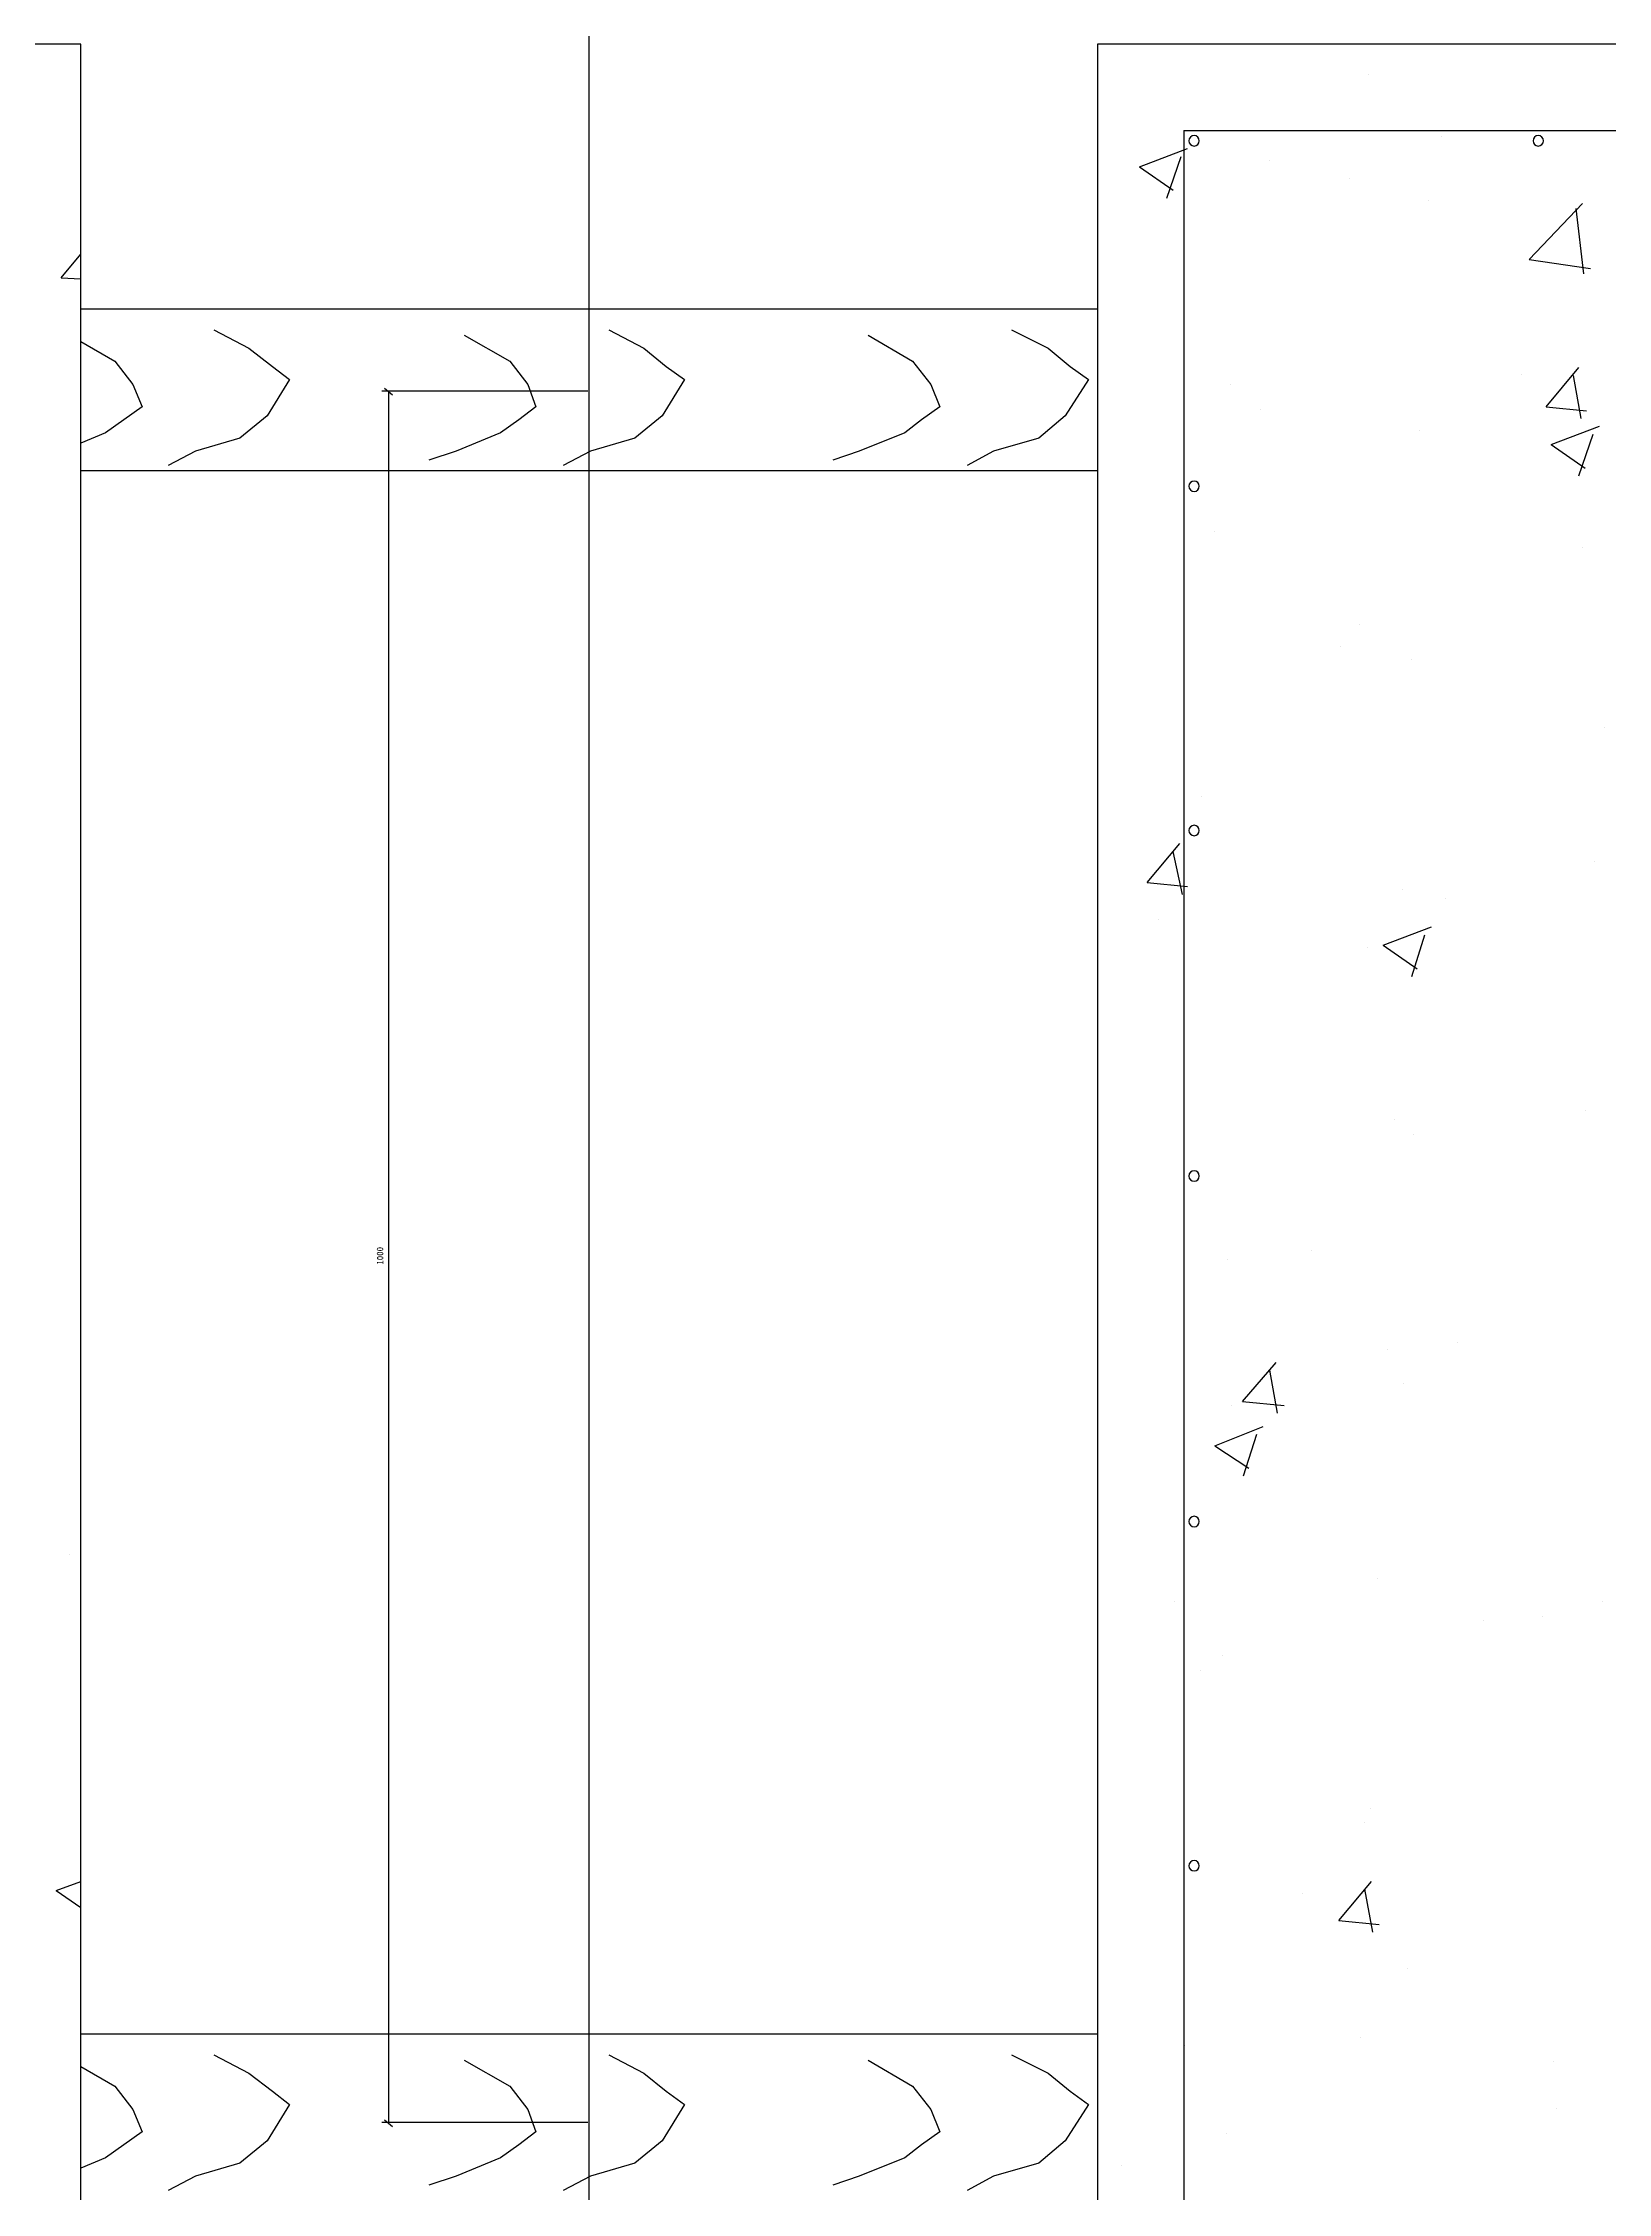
# Model space of a CAD drawing. Header units: metres. Extents: x 0 to 285, y 0 to 202.
# Drawn here: x 97.78 to 109.78, y 165.9 to 182.39 of the extents above; entities that cross this region are included whole.
import ezdxf

# ---------------------------------------------------------------- set-up
doc = ezdxf.new("R2010")
doc.units = ezdxf.units.M
for name, color, linetype in [('1', 7, 'Continuous'), ('3', 7, 'Continuous'), ('4', 7, 'Continuous')]:
    doc.layers.add(name, color=color, linetype=linetype)

msp = doc.modelspace()

# ---------------------------------------------------------------- linework, layer by layer
for p, q in [((101.96, 179.72), (100.38, 179.72)), ((100.46, 179.69), (100.4, 179.74)), ((100.43, 179.72), (100.43, 166.44)), ((101.96, 166.44), (100.38, 166.44)), ((100.4, 166.46), (100.46, 166.41))]:
    msp.add_line(p, q)
at = {"layer": '1'}
for p, q in [((101.97, 152.27), (101.97, 194.16)), ((98.07, 180.35), (105.87, 180.35)), ((98.07, 180.1), (98.33, 179.95)), ((99.09, 180.19), (99.36, 180.05)), ((101.01, 180.15), (101.36, 179.95)), ((102.12, 180.19), (102.39, 180.05)), ((104.11, 180.15), (104.45, 179.95)), ((105.21, 180.19), (105.49, 180.05)), ((98.33, 179.95), (98.47, 179.77)), ((99.36, 180.05), (99.54, 179.91)), ((99.54, 179.91), (99.67, 179.81)), ((101.36, 179.95), (101.5, 179.77)), ((102.39, 180.05), (102.56, 179.91)), ((102.56, 179.91), (102.7, 179.81)), ((104.45, 179.95), (104.59, 179.77)), ((105.49, 180.05), (105.66, 179.91)), ((105.66, 179.91), (105.8, 179.81)), ((98.47, 179.77), (98.54, 179.6)), ((99.67, 179.81), (99.5, 179.53)), ((101.5, 179.77), (101.56, 179.6)), ((102.7, 179.81), (102.53, 179.53)), ((104.59, 179.77), (104.66, 179.6)), ((105.8, 179.81), (105.62, 179.53)), ((98.54, 179.6), (98.4, 179.5)), ((101.56, 179.6), (101.43, 179.5)), ((104.66, 179.6), (104.52, 179.5)), ((98.4, 179.5), (98.26, 179.4)), ((99.5, 179.53), (99.29, 179.36)), ((101.43, 179.5), (101.29, 179.4)), ((102.53, 179.53), (102.32, 179.36)), ((104.52, 179.5), (104.39, 179.4)), ((105.62, 179.53), (105.42, 179.36)), ((98.26, 179.4), (98.07, 179.32)), ((98.95, 179.26), (98.74, 179.15)), ((99.29, 179.36), (98.95, 179.26)), ((100.95, 179.26), (100.74, 179.19)), ((101.29, 179.4), (100.95, 179.26)), ((101.98, 179.26), (101.77, 179.15)), ((102.32, 179.36), (101.98, 179.26)), ((104.04, 179.26), (103.84, 179.19)), ((104.39, 179.4), (104.04, 179.26)), ((105.07, 179.26), (104.87, 179.15)), ((105.42, 179.36), (105.07, 179.26)), ((98.07, 179.11), (105.87, 179.11)), ((98.07, 179.11), (105.87, 179.11)), ((98.07, 167.12), (105.87, 167.12)), ((99.09, 166.96), (99.36, 166.82)), ((101.01, 166.92), (101.36, 166.72)), ((102.12, 166.96), (102.39, 166.82)), ((104.11, 166.92), (104.45, 166.72)), ((105.21, 166.96), (105.49, 166.82)), ((98.07, 166.87), (98.33, 166.72)), ((98.33, 166.72), (98.47, 166.54)), ((99.36, 166.82), (99.54, 166.68)), ((101.36, 166.72), (101.5, 166.54)), ((102.39, 166.82), (102.56, 166.68)), ((104.45, 166.72), (104.59, 166.54)), ((105.49, 166.82), (105.66, 166.68)), ((99.67, 166.58), (99.5, 166.3)), ((99.54, 166.68), (99.67, 166.58)), ((102.7, 166.58), (102.53, 166.3)), ((102.56, 166.68), (102.7, 166.58)), ((105.8, 166.58), (105.62, 166.3)), ((105.66, 166.68), (105.8, 166.58)), ((98.47, 166.54), (98.54, 166.37)), ((101.5, 166.54), (101.56, 166.37)), ((104.59, 166.54), (104.66, 166.37)), ((98.4, 166.27), (98.26, 166.17)), ((98.54, 166.37), (98.4, 166.27)), ((99.5, 166.3), (99.29, 166.13)), ((101.43, 166.27), (101.29, 166.17)), ((101.56, 166.37), (101.43, 166.27)), ((102.53, 166.3), (102.32, 166.13)), ((104.52, 166.27), (104.39, 166.17)), ((104.66, 166.37), (104.52, 166.27)), ((105.62, 166.3), (105.42, 166.13)), ((98.26, 166.17), (98.07, 166.09)), ((99.29, 166.13), (98.95, 166.03)), ((101.29, 166.17), (100.95, 166.03)), ((102.32, 166.13), (101.98, 166.03)), ((104.39, 166.17), (104.04, 166.03)), ((105.42, 166.13), (105.07, 166.03)), ((98.95, 166.03), (98.74, 165.92)), ((100.95, 166.03), (100.74, 165.96)), ((101.98, 166.03), (101.77, 165.92)), ((104.04, 166.03), (103.84, 165.96)), ((105.07, 166.03), (104.87, 165.92))]:
    msp.add_line(p, q, dxfattribs=at)
for centre, start, end in [((106.61, 181.64), 0, 180), ((106.61, 181.64), 0, 180), ((106.61, 181.64), -180, 0), ((106.61, 181.64), -180, 0), ((109.25, 181.64), 0, 180), ((109.25, 181.64), 0, 180), ((109.25, 181.64), -180, 0), ((109.25, 181.64), -180, 0), ((106.61, 178.99), 0, 180), ((106.61, 178.99), -180, 0), ((106.61, 176.35), 0, 180), ((106.61, 176.35), -180, 0), ((106.61, 173.7), 0, 180), ((106.61, 173.7), -180, 0), ((106.61, 171.05), 0, 180), ((106.61, 171.05), -180, 0), ((106.61, 168.41), 0, 180), ((106.61, 168.41), -180, 0)]:
    msp.add_arc(centre, 0.04, start, end, dxfattribs=at)
at = {"layer": '3'}
for p, q in [((98.07, 182.38), (80.55, 182.38)), ((98.07, 158.57), (98.07, 182.38)), ((123.38, 182.38), (105.87, 182.38)), ((105.87, 182.38), (105.87, 158.57)), ((106.53, 181.72), (122.72, 181.72)), ((106.53, 181.72), (106.53, 159.23))]:
    msp.add_line(p, q, dxfattribs=at)
at = {"layer": '4'}
for p, q in [((107.95, 182.15), (107.95, 182.15)), ((106.19, 181.44), (106.56, 181.58)), ((108.51, 181.67), (108.51, 181.67)), ((106.19, 181.44), (106.45, 181.26)), ((106.4, 181.2), (106.51, 181.52)), ((107.19, 181.49), (107.19, 181.49)), ((107.8, 181.35), (107.8, 181.35)), ((108.41, 181.18), (108.41, 181.18)), ((109.18, 180.73), (109.59, 181.16)), ((109.6, 180.62), (109.54, 181.12)), ((97.92, 180.59), (98.07, 180.77)), ((97.92, 180.59), (98.07, 180.58)), ((109.18, 180.73), (109.65, 180.66)), ((106.89, 179.77), (106.89, 179.77)), ((109.12, 179.85), (109.12, 179.85)), ((109.31, 179.6), (109.56, 179.9)), ((109.58, 179.51), (109.52, 179.84)), ((107.12, 179.58), (107.12, 179.58)), ((109.31, 179.6), (109.62, 179.57)), ((108.34, 179.42), (108.34, 179.42)), ((109.35, 179.31), (109.72, 179.45)), ((109.35, 179.31), (109.61, 179.13)), ((109.56, 179.07), (109.67, 179.39)), ((106.77, 178.64), (106.77, 178.64)), ((109.59, 178.52), (109.59, 178.52)), ((107.88, 177.93), (107.88, 177.93)), ((107.73, 177.76), (107.73, 177.76)), ((108.28, 177.66), (108.28, 177.66)), ((109.76, 177.14), (109.76, 177.14)), ((106.67, 176.61), (106.67, 176.61)), ((106.25, 175.95), (106.5, 176.25)), ((106.52, 175.86), (106.45, 176.19)), ((106.25, 175.95), (106.56, 175.92)), ((109.68, 176.11), (109.68, 176.11)), ((108.21, 175.9), (108.21, 175.9)), ((108.54, 175.83), (108.54, 175.83)), ((106.34, 175.67), (106.34, 175.67)), ((108.06, 175.47), (108.43, 175.61)), ((108.06, 175.47), (108.32, 175.29)), ((108.28, 175.23), (108.38, 175.55)), ((107.94, 175.45), (107.94, 175.45)), ((109.61, 174.2), (109.61, 174.2)), ((108.15, 174.13), (108.15, 174.13)), ((108.29, 174.02), (108.29, 174.02)), ((106.87, 173.06), (106.87, 173.06)), ((107.51, 173.13), (107.51, 173.13)), ((108.09, 172.37), (108.09, 172.37)), ((108.63, 172.42), (108.63, 172.42)), ((106.98, 171.97), (107.24, 172.27)), ((107.25, 171.88), (107.19, 172.21)), ((108.22, 172.11), (108.22, 172.11)), ((106.9, 171.94), (106.9, 171.94)), ((106.98, 171.97), (107.3, 171.94)), ((106.77, 171.63), (107.14, 171.78)), ((106.99, 171.4), (107.09, 171.72)), ((106.77, 171.63), (107.03, 171.46)), ((97.98, 170.8), (97.98, 170.8)), ((108.02, 170.61), (108.02, 170.61)), ((106.46, 170.44), (106.46, 170.44)), ((109.74, 170.44), (109.74, 170.44)), ((108.83, 170.29), (108.83, 170.29)), ((109.28, 170.32), (109.28, 170.32)), ((106.83, 170.02), (106.83, 170.02)), ((106.66, 169.91), (106.66, 169.91)), ((107.92, 168.74), (107.92, 168.74)), ((107.96, 168.85), (107.96, 168.85)), ((97.88, 168.22), (98.07, 168.29)), ((97.88, 168.22), (98.07, 168.09)), ((107.44, 168.2), (107.44, 168.2)), ((107.72, 167.99), (107.97, 168.29)), ((107.98, 167.9), (107.92, 168.23)), ((107.72, 167.99), (108.03, 167.96)), ((108.25, 167.62), (108.25, 167.62)), ((98.07, 167.38), (98.07, 167.38)), ((107.89, 167.09), (107.89, 167.09)), ((106.54, 167.03), (106.54, 167.03)), ((109.37, 166.91), (109.37, 166.91)), ((109.39, 166.55), (109.39, 166.55)), ((106.86, 166.36), (106.86, 166.36)), ((106.05, 166.11), (106.05, 166.11))]:
    msp.add_line(p, q, dxfattribs=at)

# ---------------------------------------------------------------- texts
msp.add_text('1000', height=0.05, rotation=90).set_placement((100.39, 173.02))

doc.saveas('drawing.dxf')
